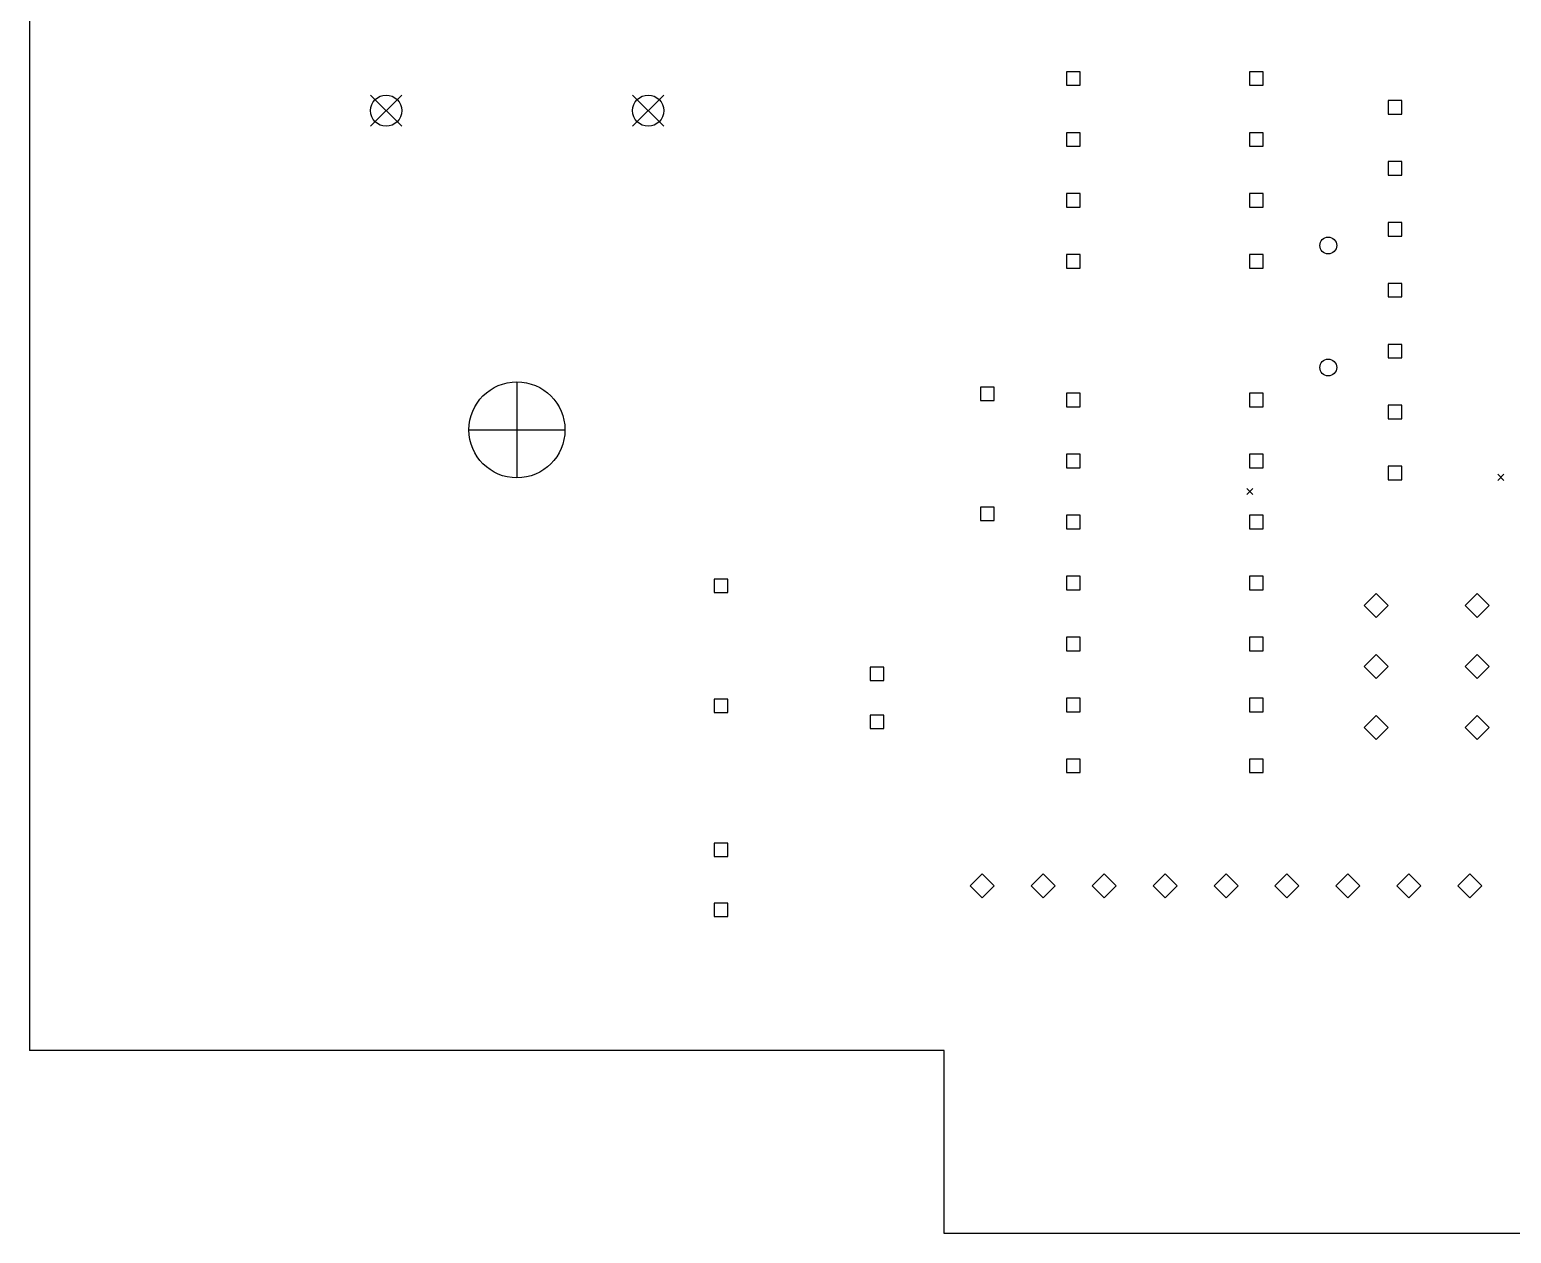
# Model space of a CAD drawing. Extents: x 0.4 to 10.5, y -7.5 to -0.9.
# Drawn here: x 0.5 to 2.93, y -6.2 to -4.225 of the extents above; entities that cross this region are included whole.
import ezdxf

# ---------------------------------------------------------------- set-up
doc = ezdxf.new("R2010")
doc.units = 0
doc.header["$MEASUREMENT"] = 0
doc.layers.add('BLACK', color=7, linetype='CONTINUOUS')

msp = doc.modelspace()

# ---------------------------------------------------------------- linework, layer by layer
at = {"layer": 'BLACK', "linetype": 'CONTINUOUS'}
for p, q in [((0.5, -1.15), (0.5, -5.9)), ((2.22295, -4.29438), (2.20068, -4.29438)), ((2.20068, -4.29438), (2.20068, -4.31665)), ((2.22295, -4.31665), (2.22295, -4.29438)), ((2.52295, -4.29438), (2.50068, -4.29438)), ((2.50068, -4.29438), (2.50068, -4.31665)), ((2.52295, -4.31665), (2.52295, -4.29438)), ((2.20068, -4.31665), (2.22295, -4.31665)), ((2.50068, -4.31665), (2.52295, -4.31665)), ((1.05906, -4.33268), (1.11024, -4.38386)), ((1.11024, -4.33268), (1.05906, -4.38386)), ((1.48898, -4.33268), (1.54016, -4.38386)), ((1.54016, -4.33268), (1.48898, -4.38386)), ((2.75051, -4.34162), (2.72823, -4.34162)), ((2.72823, -4.34162), (2.72823, -4.36389)), ((2.75051, -4.36389), (2.75051, -4.34162)), ((2.72823, -4.36389), (2.75051, -4.36389)), ((2.22295, -4.39438), (2.20068, -4.39438)), ((2.20068, -4.39438), (2.20068, -4.41665)), ((2.22295, -4.41665), (2.22295, -4.39438)), ((2.52295, -4.39438), (2.50068, -4.39438)), ((2.50068, -4.39438), (2.50068, -4.41665)), ((2.52295, -4.41665), (2.52295, -4.39438)), ((2.20068, -4.41665), (2.22295, -4.41665)), ((2.50068, -4.41665), (2.52295, -4.41665)), ((2.75051, -4.44162), (2.72823, -4.44162)), ((2.72823, -4.44162), (2.72823, -4.46389)), ((2.75051, -4.46389), (2.75051, -4.44162)), ((2.72823, -4.46389), (2.75051, -4.46389)), ((2.22295, -4.49438), (2.20068, -4.49438)), ((2.20068, -4.49438), (2.20068, -4.51665)), ((2.22295, -4.51665), (2.22295, -4.49438)), ((2.52295, -4.49438), (2.50068, -4.49438)), ((2.50068, -4.49438), (2.50068, -4.51665)), ((2.52295, -4.51665), (2.52295, -4.49438)), ((2.20068, -4.51665), (2.22295, -4.51665)), ((2.50068, -4.51665), (2.52295, -4.51665)), ((2.75051, -4.54162), (2.72823, -4.54162)), ((2.72823, -4.54162), (2.72823, -4.56389)), ((2.75051, -4.56389), (2.75051, -4.54162)), ((2.72823, -4.56389), (2.75051, -4.56389)), ((2.22295, -4.59438), (2.20068, -4.59438)), ((2.20068, -4.59438), (2.20068, -4.61665)), ((2.20068, -4.61665), (2.22295, -4.61665)), ((2.22295, -4.61665), (2.22295, -4.59438)), ((2.52295, -4.59438), (2.50068, -4.59438)), ((2.50068, -4.59438), (2.50068, -4.61665)), ((2.50068, -4.61665), (2.52295, -4.61665)), ((2.52295, -4.61665), (2.52295, -4.59438)), ((2.75051, -4.64162), (2.72823, -4.64162)), ((2.72823, -4.64162), (2.72823, -4.66389)), ((2.75051, -4.66389), (2.75051, -4.64162)), ((2.72823, -4.66389), (2.75051, -4.66389)), ((2.75051, -4.74162), (2.72823, -4.74162)), ((2.72823, -4.74162), (2.72823, -4.76389)), ((2.75051, -4.76389), (2.75051, -4.74162)), ((2.72823, -4.76389), (2.75051, -4.76389)), ((1.29921, -4.80315), (1.29921, -4.96063)), ((2.082, -4.8117), (2.05973, -4.8117)), ((2.05973, -4.8117), (2.05973, -4.83397)), ((2.082, -4.83397), (2.082, -4.8117)), ((2.05973, -4.83397), (2.082, -4.83397)), ((2.22295, -4.82194), (2.20068, -4.82194)), ((2.20068, -4.82194), (2.20068, -4.84421)), ((2.22295, -4.84421), (2.22295, -4.82194)), ((2.52295, -4.82194), (2.50068, -4.82194)), ((2.50068, -4.82194), (2.50068, -4.84421)), ((2.52295, -4.84421), (2.52295, -4.82194)), ((2.20068, -4.84421), (2.22295, -4.84421)), ((2.50068, -4.84421), (2.52295, -4.84421)), ((2.75051, -4.84162), (2.72823, -4.84162)), ((2.72823, -4.84162), (2.72823, -4.86389)), ((2.75051, -4.86389), (2.75051, -4.84162)), ((1.22047, -4.88189), (1.37795, -4.88189)), ((2.72823, -4.86389), (2.75051, -4.86389)), ((2.22295, -4.92194), (2.20068, -4.92194)), ((2.20068, -4.92194), (2.20068, -4.94421)), ((2.22295, -4.94421), (2.22295, -4.92194)), ((2.52295, -4.92194), (2.50068, -4.92194)), ((2.50068, -4.92194), (2.50068, -4.94421)), ((2.52295, -4.94421), (2.52295, -4.92194)), ((2.20068, -4.94421), (2.22295, -4.94421)), ((2.50068, -4.94421), (2.52295, -4.94421)), ((2.75051, -4.94162), (2.72823, -4.94162)), ((2.72823, -4.94162), (2.72823, -4.96389)), ((2.75051, -4.96389), (2.75051, -4.94162)), ((2.90793, -4.95469), (2.91793, -4.96469)), ((2.91793, -4.95469), (2.90793, -4.96469)), ((2.49637, -4.97807), (2.50637, -4.98807)), ((2.50637, -4.97807), (2.49637, -4.98807)), ((2.72823, -4.96389), (2.75051, -4.96389)), ((2.082, -5.00855), (2.05973, -5.00855)), ((2.05973, -5.00855), (2.05973, -5.03082)), ((2.082, -5.03082), (2.082, -5.00855)), ((2.22295, -5.02194), (2.20068, -5.02194)), ((2.20068, -5.02194), (2.20068, -5.04421)), ((2.22295, -5.04421), (2.22295, -5.02194)), ((2.52295, -5.02194), (2.50068, -5.02194)), ((2.50068, -5.02194), (2.50068, -5.04421)), ((2.52295, -5.04421), (2.52295, -5.02194)), ((2.05973, -5.03082), (2.082, -5.03082)), ((2.20068, -5.04421), (2.22295, -5.04421)), ((2.50068, -5.04421), (2.52295, -5.04421)), ((1.64499, -5.12666), (1.62272, -5.12666)), ((1.62272, -5.12666), (1.62272, -5.14893)), ((1.64499, -5.14893), (1.64499, -5.12666)), ((2.22295, -5.12194), (2.20068, -5.12194)), ((2.20068, -5.12194), (2.20068, -5.14421)), ((2.22295, -5.14421), (2.22295, -5.12194)), ((2.52295, -5.12194), (2.50068, -5.12194)), ((2.50068, -5.12194), (2.50068, -5.14421)), ((2.52295, -5.14421), (2.52295, -5.12194)), ((1.62272, -5.14893), (1.64499, -5.14893)), ((2.20068, -5.14421), (2.22295, -5.14421)), ((2.50068, -5.14421), (2.52295, -5.14421)), ((2.70866, -5.15039), (2.68898, -5.17008)), ((2.72835, -5.17008), (2.70866, -5.15039)), ((2.87402, -5.15039), (2.85433, -5.17008)), ((2.8937, -5.17008), (2.87402, -5.15039)), ((2.68898, -5.17008), (2.70866, -5.18976)), ((2.70866, -5.18976), (2.72835, -5.17008)), ((2.85433, -5.17008), (2.87402, -5.18976)), ((2.87402, -5.18976), (2.8937, -5.17008)), ((2.22295, -5.22194), (2.20068, -5.22194)), ((2.20068, -5.22194), (2.20068, -5.24421)), ((2.22295, -5.24421), (2.22295, -5.22194)), ((2.52295, -5.22194), (2.50068, -5.22194)), ((2.50068, -5.22194), (2.50068, -5.24421)), ((2.52295, -5.24421), (2.52295, -5.22194)), ((2.20068, -5.24421), (2.22295, -5.24421)), ((2.50068, -5.24421), (2.52295, -5.24421)), ((1.9009, -5.27103), (1.87863, -5.27103)), ((1.87863, -5.27103), (1.87863, -5.2933)), ((1.9009, -5.2933), (1.9009, -5.27103)), ((2.70866, -5.25039), (2.68898, -5.27008)), ((2.68898, -5.27008), (2.70866, -5.28976)), ((2.72835, -5.27008), (2.70866, -5.25039)), ((2.70866, -5.28976), (2.72835, -5.27008)), ((2.87402, -5.25039), (2.85433, -5.27008)), ((2.85433, -5.27008), (2.87402, -5.28976)), ((2.8937, -5.27008), (2.87402, -5.25039)), ((2.87402, -5.28976), (2.8937, -5.27008)), ((1.87863, -5.2933), (1.9009, -5.2933)), ((2.22295, -5.32194), (2.20068, -5.32194)), ((2.20068, -5.32194), (2.20068, -5.34421)), ((2.22295, -5.34421), (2.22295, -5.32194)), ((2.52295, -5.32194), (2.50068, -5.32194)), ((2.50068, -5.32194), (2.50068, -5.34421)), ((2.52295, -5.34421), (2.52295, -5.32194)), ((1.64499, -5.32351), (1.62272, -5.32351)), ((1.62272, -5.32351), (1.62272, -5.34578)), ((1.62272, -5.34578), (1.64499, -5.34578)), ((1.64499, -5.34578), (1.64499, -5.32351)), ((2.20068, -5.34421), (2.22295, -5.34421)), ((2.50068, -5.34421), (2.52295, -5.34421)), ((1.9009, -5.34977), (1.87863, -5.34977)), ((1.87863, -5.34977), (1.87863, -5.37204)), ((1.9009, -5.37204), (1.9009, -5.34977)), ((2.70866, -5.35039), (2.68898, -5.37008)), ((2.68898, -5.37008), (2.70866, -5.38976)), ((2.72835, -5.37008), (2.70866, -5.35039)), ((2.70866, -5.38976), (2.72835, -5.37008)), ((2.87402, -5.35039), (2.85433, -5.37008)), ((2.85433, -5.37008), (2.87402, -5.38976)), ((2.8937, -5.37008), (2.87402, -5.35039)), ((2.87402, -5.38976), (2.8937, -5.37008)), ((1.87863, -5.37204), (1.9009, -5.37204)), ((2.22295, -5.42194), (2.20068, -5.42194)), ((2.20068, -5.42194), (2.20068, -5.44421)), ((2.22295, -5.44421), (2.22295, -5.42194)), ((2.52295, -5.42194), (2.50068, -5.42194)), ((2.50068, -5.42194), (2.50068, -5.44421)), ((2.52295, -5.44421), (2.52295, -5.42194)), ((2.20068, -5.44421), (2.22295, -5.44421)), ((2.50068, -5.44421), (2.52295, -5.44421)), ((1.64499, -5.55973), (1.62272, -5.55973)), ((1.62272, -5.55973), (1.62272, -5.582)), ((1.64499, -5.582), (1.64499, -5.55973)), ((1.62272, -5.582), (1.64499, -5.582)), ((2.0622, -5.61024), (2.04252, -5.62992)), ((2.08189, -5.62992), (2.0622, -5.61024)), ((2.1622, -5.61024), (2.14252, -5.62992)), ((2.18189, -5.62992), (2.1622, -5.61024)), ((2.2622, -5.61024), (2.24252, -5.62992)), ((2.28189, -5.62992), (2.2622, -5.61024)), ((2.3622, -5.61024), (2.34252, -5.62992)), ((2.38189, -5.62992), (2.3622, -5.61024)), ((2.4622, -5.61024), (2.44252, -5.62992)), ((2.48189, -5.62992), (2.4622, -5.61024)), ((2.5622, -5.61024), (2.54252, -5.62992)), ((2.58189, -5.62992), (2.5622, -5.61024)), ((2.6622, -5.61024), (2.64252, -5.62992)), ((2.68189, -5.62992), (2.6622, -5.61024)), ((2.7622, -5.61024), (2.74252, -5.62992)), ((2.78189, -5.62992), (2.7622, -5.61024)), ((2.8622, -5.61024), (2.84252, -5.62992)), ((2.88189, -5.62992), (2.8622, -5.61024)), ((2.04252, -5.62992), (2.0622, -5.64961)), ((2.0622, -5.64961), (2.08189, -5.62992)), ((2.14252, -5.62992), (2.1622, -5.64961)), ((2.1622, -5.64961), (2.18189, -5.62992)), ((2.24252, -5.62992), (2.2622, -5.64961)), ((2.2622, -5.64961), (2.28189, -5.62992)), ((2.34252, -5.62992), (2.3622, -5.64961)), ((2.3622, -5.64961), (2.38189, -5.62992)), ((2.44252, -5.62992), (2.4622, -5.64961)), ((2.4622, -5.64961), (2.48189, -5.62992)), ((2.54252, -5.62992), (2.5622, -5.64961)), ((2.5622, -5.64961), (2.58189, -5.62992)), ((2.64252, -5.62992), (2.6622, -5.64961)), ((2.6622, -5.64961), (2.68189, -5.62992)), ((2.74252, -5.62992), (2.7622, -5.64961)), ((2.7622, -5.64961), (2.78189, -5.62992)), ((2.84252, -5.62992), (2.8622, -5.64961)), ((2.8622, -5.64961), (2.88189, -5.62992)), ((1.64499, -5.65816), (1.62272, -5.65816)), ((1.62272, -5.65816), (1.62272, -5.68043)), ((1.64499, -5.68043), (1.64499, -5.65816)), ((1.62272, -5.68043), (1.64499, -5.68043)), ((2, -5.9), (0.5, -5.9)), ((2, -6.2), (2, -5.9)), ((8.375, -6.2), (2, -6.2))]:
    msp.add_line(p, q, dxfattribs=at)
at = {"layer": 'BLACK'}
for centre, radius in [((1.08465, -4.35827), 0.025591), ((1.51457, -4.35827), 0.025591), ((2.62992, -4.57953), 0.01378), ((2.62992, -4.77953), 0.01378), ((1.29921, -4.88189), 0.07874)]:
    msp.add_circle(centre, radius, dxfattribs=at)

doc.saveas('drawing.dxf')
